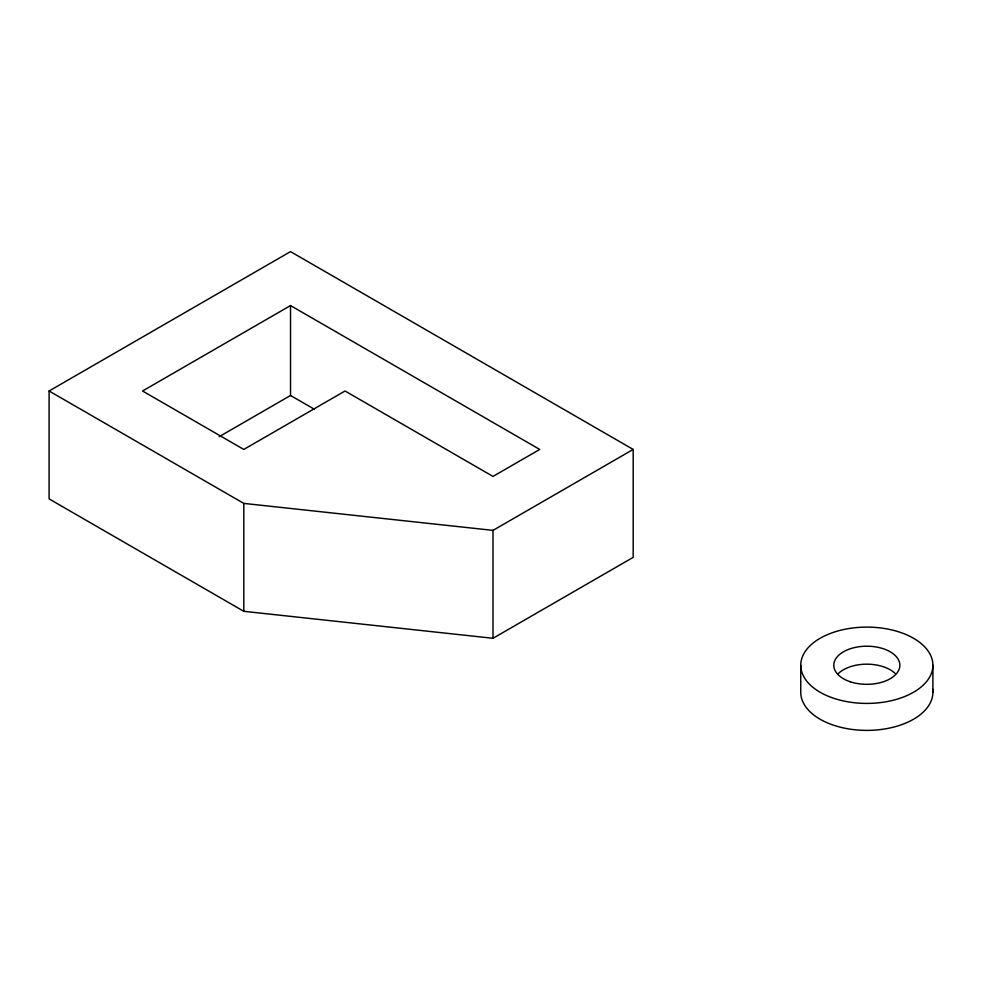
<?xml version="1.0" encoding="UTF-8"?>
<svg xmlns="http://www.w3.org/2000/svg" width="982" height="982" viewBox="0 0 982 982"><rect width="100%" height="100%" fill="white"/><g stroke="black" fill="none" stroke-linecap="round" stroke-linejoin="round"><path stroke-width="1.47" d="M49.1 390.996L290.525 251.613L633.181 449.437L633.181 557.359L493.001 638.288L243.794 611.307L49.1 498.905L49.1 390.996L243.794 503.398L493.001 530.378L633.181 449.437M290.525 305.562L142.55 390.996L243.794 449.437L345.038 390.996L493.001 476.417L539.732 449.437L290.525 305.562L290.525 395.488L219.182 436.683M290.525 395.488L314.387 409.261M932.9 665.268A66.076 38.151 0 0 1 833.779 698.3A66.076 38.151 0 0 1 833.779 632.224A66.076 38.151 0 0 1 932.9 665.268L932.9 692.236M800.735 665.268L800.735 692.236A66.076 38.151 0 0 0 869.279 730.363A66.076 38.151 0 0 0 932.716 689.401M493.001 530.378L493.001 638.288M243.794 503.398L243.794 611.307M838.198 673.713A33.044 19.075 0 0 1 895.437 673.713M850.302 681.778A33.044 19.075 0 0 0 899.856 665.268A33.044 19.075 0 0 0 850.302 648.746A33.044 19.075 0 0 0 850.302 681.778"/></g></svg>
